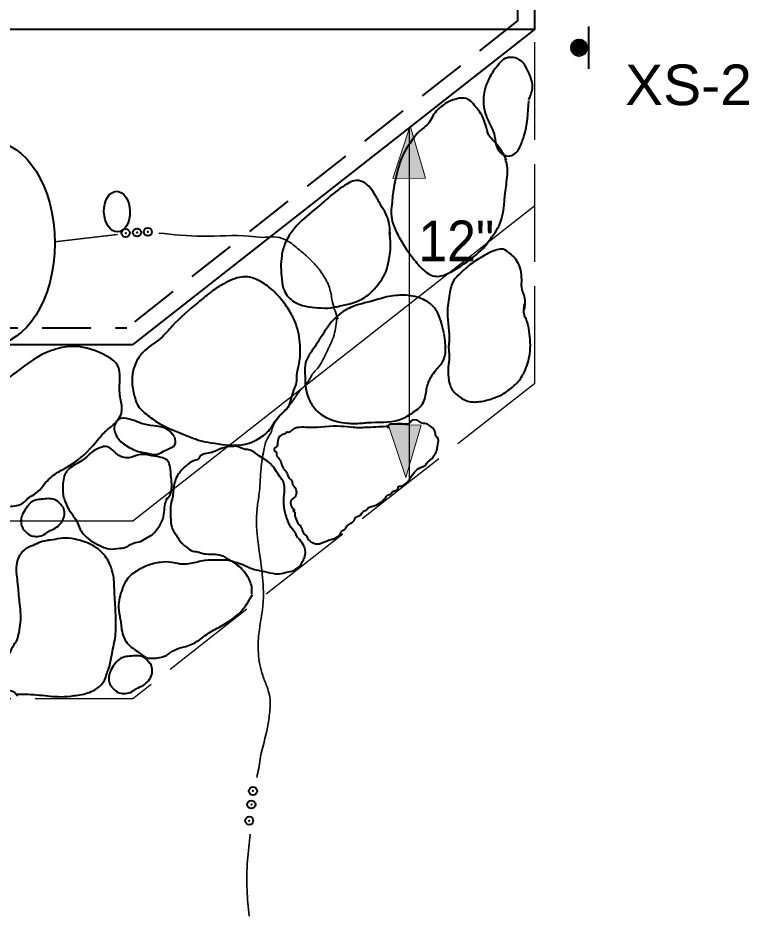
# Model space of a CAD drawing. Extents: x -8731 to -4066, y -66522 to -56618.
# Drawn here: x -5003.8 to -4801.4, y -66058.4 to -65809.8 of the extents above; entities that cross this region are included whole.
import ezdxf
from ezdxf.enums import TextEntityAlignment as Align

# ---------------------------------------------------------------- set-up
doc = ezdxf.new("R2010")
doc.units = 0
doc.header["$LTSCALE"] = 4.5
doc.header["$PDMODE"] = 32
doc.header["$PDSIZE"] = 2.25
doc.linetypes.add('LONG_DASHED', pattern=[7.5, 6, -1.5])
doc.linetypes.add('MEDIUM_DASHED', pattern=[4.5, 3, -1.5])
doc.layers.add('1', color=7, linetype='Continuous', lineweight=13)
doc.layers.add('3', color=7, linetype='Continuous', lineweight=40)

msp = doc.modelspace()

# ---------------------------------------------------------------- hatches: boundary and pattern name
at = {"layer": '1'}
for points in [[(-4895.2, -65839.6), (-4900.04, -65854.24), (-4890.94, -65854.12)], [(-4896.46, -65937.02), (-4901.3, -65922.36), (-4892.18, -65922.5)]]:
    msp.add_hatch(color=256, dxfattribs=at).paths.add_polyline_path(points)

# ---------------------------------------------------------------- linework, layer by layer
for p, q in [((-4847.7, -65820.24), (-4850.84, -65817.24)), ((-4847.54, -65820.1), (-4850.7, -65817.1)), ((-4847.38, -65820.1), (-4850.54, -65816.8)), ((-4847.1, -65819.96), (-4850.38, -65816.64)), ((-4846.94, -65819.8), (-4850.24, -65816.5)), ((-4846.78, -65819.64), (-4850.1, -65816.36)), ((-4846.64, -65819.5), (-4849.94, -65816.04)), ((-4846.5, -65819.36), (-4849.78, -65815.9)), ((-4846.34, -65819.04), (-4849.5, -65815.9)), ((-4846.34, -65818.76), (-4849.34, -65815.76)), ((-4846.18, -65818.6), (-4849.18, -65815.6)), ((-4846.18, -65818.3), (-4848.9, -65815.6)), ((-4846.18, -65818.16), (-4848.74, -65815.6)), ((-4846.04, -65817.84), (-4848.3, -65815.6)), ((-4846.18, -65817.4), (-4847.98, -65815.6)), ((-4846.18, -65817.1), (-4847.7, -65815.76)), ((-4847.98, -65820.24), (-4850.84, -65817.4)), ((-4848.3, -65820.4), (-4850.84, -65817.7)), ((-4848.58, -65820.4), (-4850.84, -65818)), ((-4848.9, -65820.4), (-4850.84, -65818.3)), ((-4849.34, -65820.24), (-4850.7, -65818.76))]:
    msp.add_line(p, q, dxfattribs=at)
for points in [[(-4895.2, -65839.6), (-4900.04, -65854.24), (-4890.94, -65854.12)], [(-4896.46, -65937.02), (-4901.3, -65922.36), (-4892.18, -65922.5)]]:
    msp.add_lwpolyline(points, close=True, dxfattribs=at)
msp.add_circle((-4848.44, -65818), 2.35, dxfattribs=at)
at = {"layer": '3', "linetype": 'MEDIUM_DASHED'}
for p, q in [((-4865.38, -65810.5), (-4865.38, -65720.36)), ((-4865.38, -65810.5), (-4973.7, -65895.56)), ((-5138.84, -65895.56), (-4973.7, -65895.56))]:
    msp.add_line(p, q, dxfattribs=at)
at = {"layer": '3'}
for p, q in [((-4860.74, -65812.9), (-4860.74, -65718.1)), ((-4845.74, -65823.84), (-4845.74, -65812.16)), ((-5394.9, -65812.9), (-4860.74, -65812.9)), ((-4860.74, -65812.9), (-4972.04, -65900.2)), ((-5141.1, -65900.2), (-4972.04, -65900.2))]:
    msp.add_line(p, q, dxfattribs=at)
at = {"layer": '3', "linetype": 'LONG_DASHED', "lineweight": 25}
msp.add_line((-4860.74, -65911), (-4860.74, -65812.9), dxfattribs=at)
at = {"layer": '3', "lineweight": 25}
for p, q in [((-4895.38, -65938.16), (-4895.38, -65840.04)), ((-4860.74, -65861.8), (-4972.04, -65949.1)), ((-4972.04, -65949.1), (-5141.1, -65949.1))]:
    msp.add_line(p, q, dxfattribs=at)
at = {"layer": '3', "lineweight": 35}
msp.add_line((-4993.64, -65871.7), (-4976.24, -65869.76), dxfattribs=at)
at = {"layer": '3', "linetype": 'LONG_DASHED', "lineweight": 25}
msp.add_lwpolyline([(-4860.74, -65911), (-4972.04, -65998.3), (-5141.1, -65998.3), (-5175.58, -65957.2), (-5332.64, -65948.8), (-5394.9, -65911)], dxfattribs=at)
at = {"layer": '3'}
for centre, major_axis, ratio in [((-5011.19, -65872.08), (0, 28.12), 0.624269), ((-4976.39, -65863.38), (-0.15, 5.62), 0.640779)]:
    msp.add_ellipse(centre, major_axis=major_axis, ratio=ratio, dxfattribs=at)
for points in [[(-4862.38, -65832.4), (-4861.34, -65828.8), (-4862.84, -65824), (-4863.74, -65822.5), (-4865.24, -65821.16), (-4867.18, -65820.7), (-4868.98, -65821), (-4870.64, -65822.5), (-4872.9, -65825.64), (-4874.38, -65828.96), (-4874.84, -65831.04), (-4874.84, -65834.36), (-4873.78, -65837.8), (-4871.84, -65842.44), (-4871.1, -65845.76), (-4869.9, -65847.24), (-4868.1, -65848), (-4866.3, -65847.4), (-4864.34, -65844.24), (-4863.74, -65842.6), (-4862.38, -65832.7)], [(-4868.54, -65849.04), (-4871.7, -65844.24), (-4873.04, -65842.76), (-4874.98, -65837.5), (-4877.1, -65834.36), (-4878.44, -65832.84), (-4880.24, -65831.96), (-4882.04, -65832.1), (-4885.18, -65833.3), (-4886.84, -65834.5), (-4888.34, -65836), (-4890.58, -65839.44), (-4892.1, -65840.64), (-4894.94, -65843.96), (-4896.14, -65845.76), (-4897.78, -65849.04), (-4899.44, -65855.2), (-4900.04, -65858.64), (-4900.18, -65860.16), (-4900.34, -65865.4), (-4899.74, -65867.36), (-4898.1, -65870.8), (-4894.04, -65876.8), (-4891.04, -65879.96), (-4889.38, -65881), (-4887.58, -65881.3), (-4883.98, -65880.1), (-4876.94, -65875.3), (-4875.44, -65873.96), (-4872.58, -65870.36), (-4870.5, -65867.04), (-4869.14, -65860.6), (-4868.98, -65858.96), (-4868.38, -65853.84), (-4868.38, -65850.7), (-4868.84, -65848.9)], [(-4900.78, -65869.9), (-4901.24, -65865.84), (-4903.64, -65861.04), (-4905.58, -65857.76), (-4907.1, -65855.96), (-4908.58, -65855.04), (-4910.24, -65854.76), (-4912.04, -65855.36), (-4917.14, -65858.96), (-4920.3, -65861.64), (-4929.9, -65872.3), (-4930.78, -65875.6), (-4930.78, -65882.04), (-4930.04, -65885.36), (-4927.34, -65888.36), (-4920.74, -65890), (-4917.14, -65890), (-4915.5, -65889.7), (-4908.58, -65887.6), (-4906.78, -65886.4), (-4905.14, -65884.76), (-4901.98, -65880.1), (-4901.1, -65876.96), (-4900.64, -65872.3), (-4900.94, -65869.16)], [(-4863.58, -65890.6), (-4863.44, -65887.3), (-4864.34, -65884.3), (-4864.34, -65882.8), (-4865.24, -65877.84), (-4866.3, -65876.2), (-4867.78, -65874.84), (-4869.44, -65873.8), (-4871.24, -65873.96), (-4874.54, -65875.44), (-4878.14, -65877.7), (-4881.58, -65880.7), (-4883.1, -65882.36), (-4884.3, -65886.24), (-4884.9, -65891.36), (-4884.44, -65899.44), (-4884.58, -65901.1), (-4884.44, -65902.6), (-4884.74, -65907.56), (-4884.3, -65911), (-4883.7, -65912.5), (-4882.04, -65914.3), (-4878.9, -65915.96), (-4877.38, -65916.1), (-4873.64, -65915.5), (-4871.84, -65914.9), (-4870.34, -65914.3), (-4867.34, -65912.36), (-4865.54, -65910.7), (-4863.58, -65907.7), (-4862.1, -65902.76), (-4862.24, -65896.44), (-4862.98, -65893.44), (-4863.58, -65892.1), (-4863.58, -65888.96)], [(-4928.7, -65917.16), (-4927.18, -65912.2), (-4926.58, -65910.24), (-4926.58, -65908.76), (-4925.98, -65905.44), (-4925.7, -65900.36), (-4926.9, -65894.36), (-4928.54, -65891.04), (-4931.1, -65887.44), (-4933.94, -65884.6), (-4937.38, -65882.36), (-4938.9, -65881.76), (-4940.54, -65881.44), (-4942.5, -65881.6), (-4947.44, -65883.7), (-4948.94, -65884.6), (-4950.74, -65885.96), (-4953.9, -65888.5), (-4961.1, -65895.1), (-4964.24, -65898.4), (-4969.18, -65902.3), (-4970.38, -65903.8), (-4971.9, -65907.4), (-4972.18, -65909.04), (-4972.04, -65912.2), (-4971.3, -65915.36), (-4970.54, -65917.16), (-4969.04, -65918.8), (-4965.74, -65921.36), (-4955.1, -65926.16), (-4953.44, -65926.76), (-4950.44, -65927.36), (-4942.04, -65927.96), (-4939.04, -65927.2), (-4937.54, -65926.44), (-4934.38, -65924.04), (-4931.98, -65920.6), (-4930.5, -65919.1), (-4928.7, -65917.3)], [(-4885.78, -65897.2), (-4887.58, -65891.5), (-4888.5, -65890), (-4889.98, -65888.64), (-4891.5, -65887.76), (-4896.44, -65886.56), (-4898.1, -65886.56), (-4902.9, -65887.3), (-4904.38, -65887.76), (-4911.14, -65889.7), (-4914.44, -65891.5), (-4921.64, -65900.8), (-4923.58, -65903.8), (-4924.18, -65905.3), (-4924.34, -65908.16), (-4924.18, -65911.6), (-4923.44, -65914.76), (-4921.64, -65917.9), (-4919.84, -65919.56), (-4918.04, -65920.6), (-4912.64, -65921.96), (-4908.74, -65921.96), (-4907.1, -65921.8), (-4898.24, -65921.04), (-4894.78, -65919.24), (-4893.14, -65918.04), (-4891.78, -65916.56), (-4891.04, -65914.76), (-4890.74, -65912.96), (-4889.7, -65909.64), (-4888.78, -65908.16), (-4887.58, -65906.64), (-4886.38, -65905.16), (-4885.78, -65897.36)], [(-5006.38, -65909.04), (-5010.3, -65917), (-5013.3, -65920.76), (-5016.44, -65925.84), (-5017.64, -65927.36), (-5020.94, -65930.2), (-5023.04, -65933.64), (-5023.34, -65935.3), (-5023.34, -65937.24), (-5022.58, -65938.76), (-5020.94, -65940.1), (-5012.1, -65944.44), (-5010.58, -65944.9), (-5008.18, -65945.2), (-5006.24, -65945.04), (-5002.34, -65944), (-5000.7, -65942.5), (-4998.9, -65941.44), (-4996.94, -65939.36), (-4993.5, -65936.04), (-4990.34, -65934.24), (-4982.98, -65928.1), (-4979.98, -65924.64), (-4977.74, -65922.7), (-4975.18, -65919.24), (-4975.04, -65917.6), (-4975.64, -65913.7), (-4976.24, -65905.9), (-4979.54, -65903.2), (-4982.98, -65901.7), (-4990.18, -65900.8), (-4993.04, -65901.4), (-4994.54, -65901.84), (-5004.3, -65907.84), (-5006.1, -65909.2)], [(-4960.5, -65925.7), (-4962.14, -65923.9), (-4968.9, -65922.24), (-4974.44, -65920.6), (-4975.94, -65920.9), (-4977.14, -65923.3), (-4976.84, -65924.8), (-4975.64, -65926.76), (-4974.14, -65927.96), (-4970.54, -65929.76), (-4967.7, -65930.36), (-4966.18, -65930.64), (-4962.3, -65929.16), (-4960.34, -65927.96), (-4960.34, -65925.84)], [(-4901.1, -65922.84), (-4906.94, -65923.16), (-4910.98, -65923.16), (-4914.3, -65922.84), (-4923.44, -65923.16), (-4927.94, -65923.9), (-4928.98, -65924.5), (-4929.58, -65924.5), (-4929.74, -65924.8), (-4930.18, -65924.96), (-4931.84, -65926.76), (-4932.44, -65928.7), (-4932.74, -65928.84), (-4932.74, -65929.6), (-4932.44, -65929.76), (-4932.14, -65930.96), (-4931.54, -65931.7), (-4930.34, -65934.4), (-4929.44, -65935.6), (-4929.3, -65935.9), (-4928.54, -65937.4), (-4928.1, -65937.7), (-4927.64, -65939.2), (-4927.34, -65939.5), (-4927.34, -65942.64), (-4927.64, -65942.8), (-4927.64, -65945.64), (-4927.34, -65946.1), (-4927.64, -65946.24), (-4927.34, -65946.4), (-4927.18, -65947.6), (-4927.04, -65947.9), (-4926.3, -65949.7), (-4925.54, -65950.44), (-4924.5, -65952.7), (-4923.9, -65953.16), (-4923.74, -65953.6), (-4922.7, -65954.8), (-4921.04, -65955.4), (-4918.18, -65954.5), (-4914.44, -65952.4), (-4913.98, -65951.64), (-4913.54, -65951.5), (-4912.94, -65950.76), (-4910.54, -65948.5), (-4910.38, -65948.04), (-4909.34, -65947.6), (-4907.84, -65946.24), (-4907.24, -65945.96), (-4906.94, -65945.5), (-4905.9, -65945.04), (-4901.98, -65942.5), (-4901.24, -65941.76), (-4900.64, -65941.6), (-4900.34, -65941.16), (-4898.54, -65939.96), (-4898.54, -65939.64), (-4897.78, -65939.36), (-4895.1, -65936.96), (-4891.64, -65933.96), (-4891.18, -65933.8), (-4890.14, -65932.44), (-4889.84, -65932.3), (-4888.64, -65930.96), (-4887.9, -65929.6), (-4887.58, -65927.96), (-4887.74, -65925.84), (-4888.18, -65925.4), (-4888.18, -65924.96), (-4889.54, -65922.84), (-4890.74, -65922.1), (-4892.38, -65921.8), (-4892.7, -65921.5), (-4895.1, -65921.5), (-4895.24, -65921.8), (-4898.38, -65922.1), (-4899.3, -65922.24), (-4900.34, -65922.24), (-4901.38, -65922.7), (-4901.38, -65923.3)], [(-4962.74, -65943.24), (-4961.7, -65941.76), (-4961.38, -65936.96), (-4961.7, -65934.1), (-4962.3, -65932.44), (-4963.78, -65931.56), (-4966.78, -65930.96), (-4969.94, -65930.64), (-4973.1, -65931.56), (-4974.74, -65931.4), (-4976.24, -65930.64), (-4977.9, -65929.16), (-4979.38, -65928.4), (-4980.9, -65928.7), (-4982.54, -65929.44), (-4985.98, -65932.3), (-4989.74, -65934.7), (-4990.78, -65936.2), (-4991.38, -65940.24), (-4991.24, -65942.04), (-4990.78, -65943.56), (-4989.9, -65945.5), (-4987.34, -65949.56), (-4986.58, -65951.36), (-4985.38, -65953), (-4980.44, -65956.16), (-4978.64, -65956.76), (-4975.5, -65956.6), (-4973.54, -65956.16), (-4972.04, -65955.24), (-4970.24, -65954.8), (-4968.3, -65953.76), (-4966.64, -65952.84), (-4965.3, -65951.36), (-4963.64, -65948.36), (-4962.9, -65943.7), (-4962.44, -65942.5)], [(-4926.44, -65953.76), (-4926.9, -65952.56), (-4928.24, -65950.76), (-4929.44, -65948.04), (-4930.18, -65944.6), (-4930.18, -65942.64), (-4930.04, -65939.5), (-4930.5, -65937.84), (-4930.94, -65937.24), (-4933.5, -65933.64), (-4935.14, -65932.16), (-4936.94, -65931.1), (-4939.94, -65929.3), (-4941.14, -65929.16), (-4943.24, -65928.4), (-4944.44, -65928.4), (-4947.14, -65928.84), (-4950.14, -65930.04), (-4953.58, -65931.4), (-4953.74, -65931.7), (-4954.94, -65932.3), (-4957.78, -65934.24), (-4959.74, -65936.64), (-4960.78, -65940.4), (-4960.94, -65942.2), (-4961.38, -65944), (-4961.54, -65948.04), (-4961.24, -65950.76), (-4959.58, -65953.6), (-4958.7, -65954.96), (-4956.74, -65956.6), (-4954.94, -65957.5), (-4954.5, -65957.5), (-4952.84, -65957.96), (-4948.04, -65958.4), (-4946.84, -65958.84), (-4945.64, -65959.6), (-4941.58, -65961.1), (-4939.18, -65962.16), (-4935.58, -65963.04), (-4932.58, -65963.64), (-4930.34, -65963.5), (-4929.44, -65963.2), (-4927.5, -65962.76), (-4926.58, -65962.16), (-4925.38, -65960.96), (-4925.1, -65960.36), (-4924.5, -65959.16), (-4924.5, -65956.3), (-4925.7, -65954.36), (-4926.14, -65953.76)], [(-4991.54, -65945.04), (-4993.34, -65943.24), (-4996.78, -65942.96), (-5000.1, -65943.84), (-5001.44, -65945.36), (-5002.5, -65947.16), (-5002.94, -65948.64), (-5002.78, -65950.3), (-5001.9, -65951.8), (-5000.38, -65953), (-4998.9, -65953.3), (-4996.94, -65953), (-4995.3, -65951.96), (-4993.5, -65951.04), (-4991.1, -65948.04), (-4990.94, -65946.56), (-4991.38, -65945.04)], [(-5004.14, -65996.96), (-4997.84, -65997.24), (-4991.98, -65997.7), (-4988.24, -65997.4), (-4984.04, -65996.5), (-4982.24, -65995.6), (-4981.04, -65994.7), (-4979.84, -65993.2), (-4979.24, -65991.4), (-4978.5, -65989.3), (-4977.74, -65985.7), (-4976.84, -65980.9), (-4976.7, -65978.64), (-4976.84, -65972.96), (-4977.14, -65967.24), (-4977.3, -65964.7), (-4978.04, -65961.84), (-4978.78, -65960.2), (-4979.98, -65958.4), (-4983.58, -65955.56), (-4986.9, -65954.36), (-4988.98, -65953.9), (-4992.14, -65953.9), (-4994.84, -65954.36), (-4996.04, -65954.5), (-5000.1, -65956), (-5001.14, -65956.44), (-5003.38, -65958.7), (-5004.14, -65960.64), (-5003.98, -65965.9), (-5003.84, -65967.24), (-5003.38, -65972.04), (-5003.1, -65974.9), (-5003.24, -65977.9), (-5003.7, -65980.6), (-5004.3, -65982.4), (-5004.9, -65983.3), (-5007.14, -65988.1), (-5008.04, -65990.8), (-5007.9, -65993.5), (-5007.58, -65994.7), (-5006.7, -65995.76), (-5004.3, -65996.96), (-5004.14, -65997.24), (-5003.84, -65997.24)], [(-4939.04, -65969.2), (-4939.04, -65967.7), (-4940.24, -65964.4), (-4941.44, -65962.76), (-4943.1, -65961.24), (-4944.74, -65960.2), (-4947.74, -65959.9), (-4951.18, -65959.9), (-4955.1, -65960.64), (-4958.98, -65960.96), (-4961.24, -65960.5), (-4964.38, -65960.5), (-4967.98, -65961.4), (-4970.98, -65962.9), (-4972.64, -65964.1), (-4973.98, -65965.76), (-4974.74, -65967.4), (-4975.94, -65972.2), (-4975.64, -65975.36), (-4975.34, -65976.84), (-4975.18, -65978.5), (-4973.54, -65982.84), (-4970.24, -65985.56), (-4968.14, -65986.9), (-4966.04, -65987.04), (-4964.1, -65986.76), (-4962.58, -65986.16), (-4960.5, -65984.8), (-4957.34, -65983.76), (-4953.74, -65982.1), (-4951.94, -65980.76), (-4948.18, -65978.5), (-4941.44, -65973.4), (-4938.9, -65969.36)], [(-4967.24, -65988.56), (-4969.04, -65986.76), (-4972.5, -65986.44), (-4975.78, -65987.36), (-4977.14, -65988.84), (-4978.18, -65990.64), (-4978.64, -65992.16), (-4978.5, -65993.8), (-4977.58, -65995.3), (-4976.1, -65996.5), (-4974.58, -65996.8), (-4972.64, -65996.5), (-4970.98, -65995.44), (-4969.18, -65994.56), (-4966.78, -65991.56), (-4966.64, -65990.04), (-4967.1, -65988.56)]]:
    msp.add_spline(points, degree=3, dxfattribs=at)
at = {"layer": '3', "lineweight": 35}
for points in [[(-4964.84, -65869.3), (-4952.7, -65870.2), (-4939.78, -65870.2), (-4936.04, -65870.5), (-4933.04, -65870.36), (-4929.9, -65871.1), (-4926.3, -65873.64), (-4923.14, -65876.36), (-4920.44, -65879.36), (-4919.1, -65881.3), (-4917.44, -65884.9), (-4916.7, -65888.5), (-4915.18, -65893.16)], [(-4915.64, -65892.24), (-4915.64, -65893.9), (-4916.7, -65898.7), (-4918.64, -65902.9), (-4920.9, -65906.8), (-4922.24, -65908.3), (-4923.14, -65909.96), (-4925.84, -65913.1), (-4928.1, -65916.24), (-4931.38, -65920), (-4933.34, -65923.16), (-4933.78, -65924.64), (-4934.7, -65926.16), (-4935.74, -65929.44), (-4936.5, -65934.56), (-4936.94, -65940.7), (-4937.24, -65942.96), (-4937.7, -65946.84), (-4937.38, -65954.5), (-4936.18, -65963.8), (-4935.9, -65967.4), (-4935.9, -65971.44), (-4937.1, -65980.3), (-4937.24, -65985.56), (-4936.04, -65991.84), (-4934.84, -65995), (-4933.94, -65999.5), (-4934.1, -66001.9), (-4934.7, -66006.24), (-4936.64, -66014.36), (-4937.54, -66019.44), (-4937.7, -66020.04)], [(-4939.5, -66035.8), (-4940.24, -66043), (-4940.38, -66051.24), (-4939.78, -66058.44)]]:
    msp.add_spline(points, degree=3, dxfattribs=at)
at = {"layer": '3'}
for p in [(-4973.98, -65869.3), (-4970.84, -65869.16), (-4967.84, -65869), (-4938.74, -66023.8), (-4939.18, -66027.56), (-4939.78, -66032.04)]:
    msp.add_point(p, dxfattribs=at)

# ---------------------------------------------------------------- texts
for s, width, p in [('XS-2', 1.05, (-4818.17, -65833.9)), ('12"', 0.95, (-4882.43, -65877.1))]:
    msp.add_text(s, height=11.25, dxfattribs=dict(at, width=width)).set_placement(p, align=Align.CENTER)

doc.saveas('drawing.dxf')
